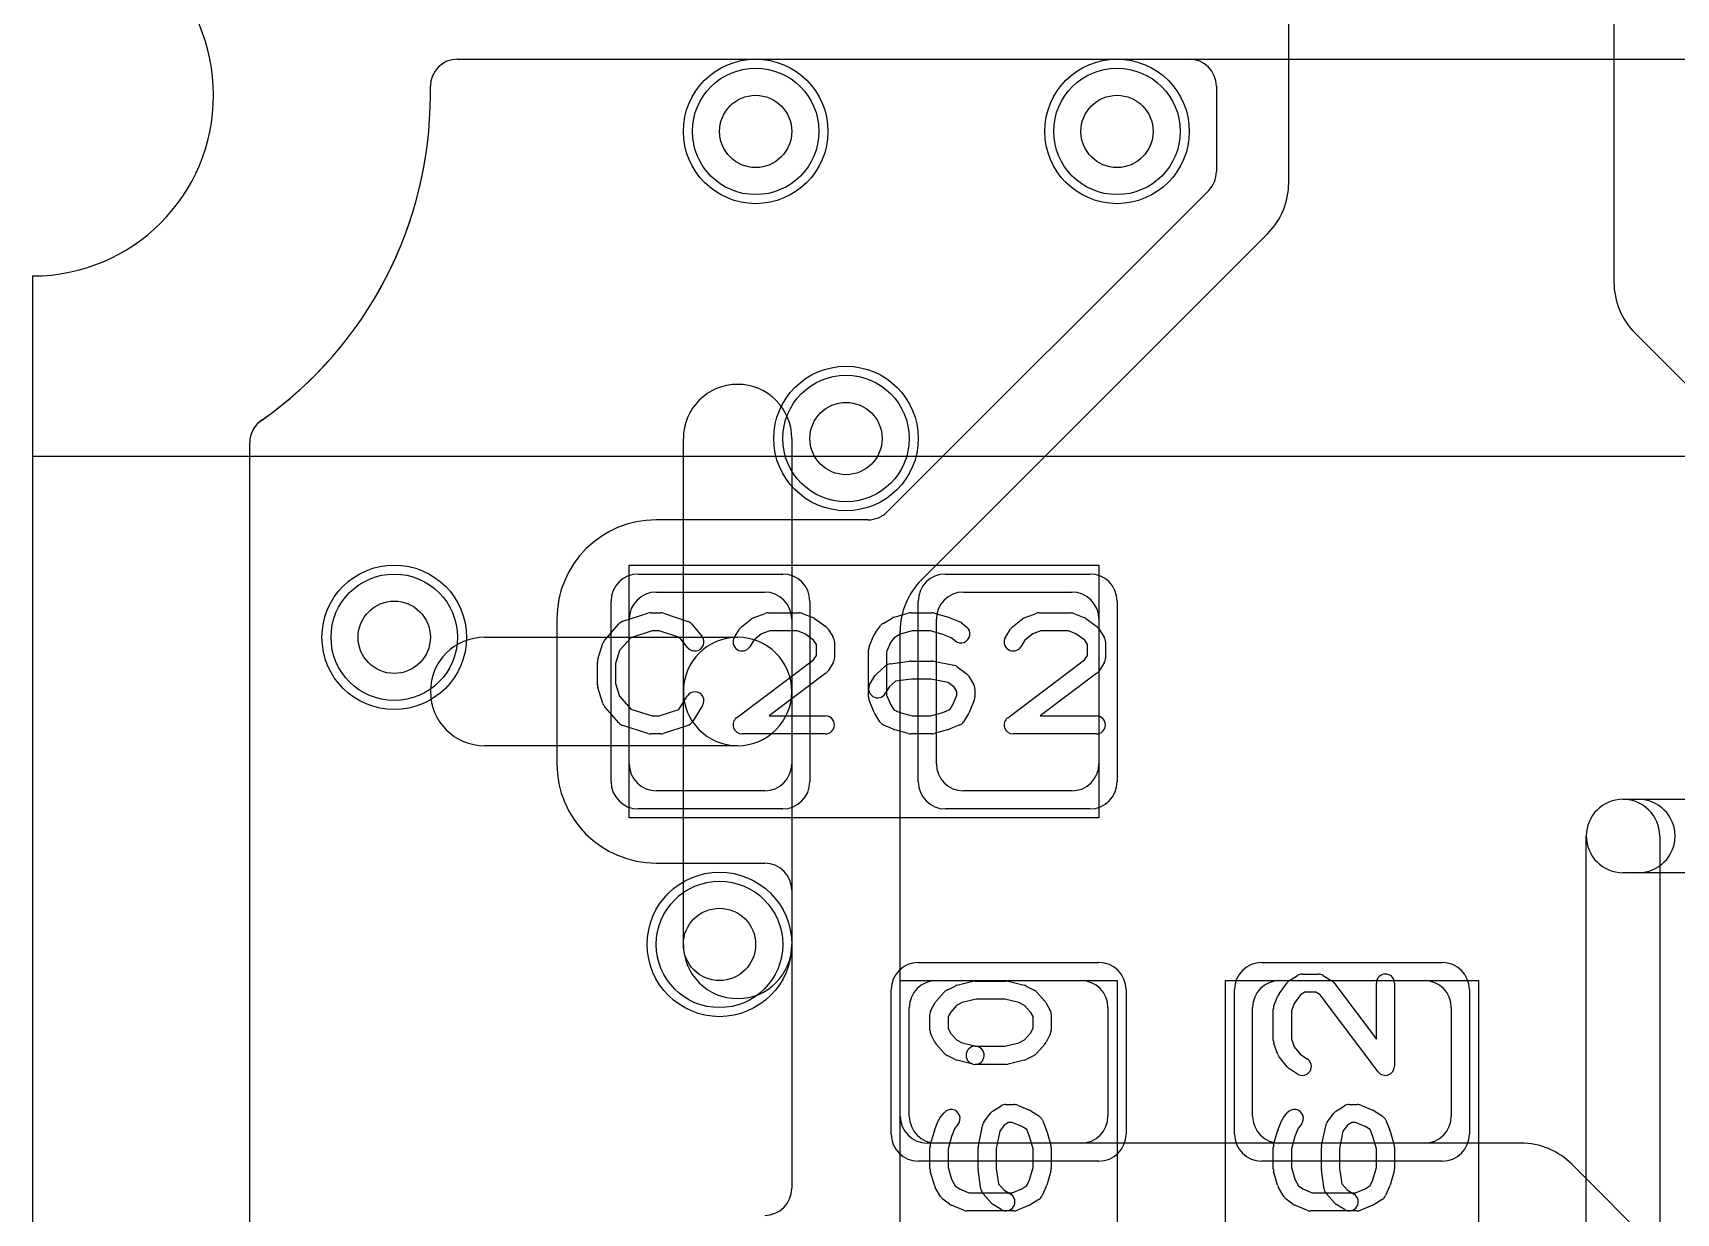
# Model space of a CAD drawing. Extents: x 0 to 20.5, y -0.5 to 20.
# Drawn here: x 0 to 4.547, y 12.406 to 15.673 of the extents above; entities that cross this region are included whole.
import ezdxf

# ---------------------------------------------------------------- set-up
doc = ezdxf.new("R2010")
doc.units = 0
for name, color, linetype in [('Hole', 1, 'CONTINUOUS'), ('L1', 3, 'CONTINUOUS'), ('L2', 3, 'CONTINUOUS'), ('L3', 3, 'CONTINUOUS'), ('L4', 3, 'CONTINUOUS'), ('MetalMask-A', 176, 'CONTINUOUS'), ('Outline', 7, 'CONTINUOUS'), ('PartsArea-A', 111, 'CONTINUOUS'), ('PartsArea-B', 111, 'CONTINUOUS'), ('PartsSilk-A', 221, 'CONTINUOUS'), ('Resist-A', 2, 'CONTINUOUS'), ('Resist-B', 2, 'CONTINUOUS'), ('Silk-A', 140, 'CONTINUOUS')]:
    doc.layers.add(name, color=color, linetype=linetype)

msp = doc.modelspace()

# ---------------------------------------------------------------- linework, layer by layer
at = {"layer": 'Hole'}
for centre in [(2, 15.4), (3, 15.4), (2.25, 14.55), (1, 14), (1.9, 13.15)]:
    msp.add_circle(centre, 0.1, dxfattribs=at)
at = {"layer": 'L1'}
for p, q in [((3.475, 15.25784), (3.475, 16.17503)), ((4.375, 16.17503), (4.375, 14.98284)), ((1.17497, 15.59996), (3.19999, 15.59996)), ((1.1, 15.5), (1.1, 15.52499)), ((3.27496, 15.52499), (3.27496, 15.28891)), ((3.253, 15.2359), (2.3641, 14.347)), ((2.45858, 14.15858), (3.41642, 15.11642)), ((4.43358, 14.84142), (5.14142, 14.13358)), ((0.6, 1.1), (0.6, 14.53823)), ((1.8, 13.85), (1.8, 14.55)), ((2.1, 14.55), (2.1, 13.85)), ((2.31109, 14.32504), (1.725, 14.32504)), ((1.725, 14.125), (2.025, 14.125)), ((2.575, 14.125), (2.875, 14.125)), ((1.44996, 14.05), (1.44996, 13.65)), ((1.65, 13.65), (1.65, 14.05)), ((2.1, 14.05), (2.1, 13.65)), ((2.4, 12.67497), (2.4, 14.01716)), ((2.5, 13.65), (2.5, 14.05)), ((2.95, 14.05), (2.95, 13.65)), ((1.25, 14), (1.95001, 14)), ((1.80001, 13.15), (1.80001, 13.85)), ((2.10001, 13.85), (2.10001, 13.15)), ((1.95001, 13.7), (1.25, 13.7)), ((2.025, 13.575), (1.725, 13.575)), ((2.875, 13.575), (2.575, 13.575)), ((1.725, 13.37496), (2.02503, 13.37496)), ((2.1, 13.29999), (2.1, 12.47501)), ((2.5, 13.05), (2.9, 13.05)), ((3.45, 13.05), (3.85, 13.05)), ((2.425, 12.675), (2.425, 12.975)), ((2.975, 12.975), (2.975, 12.675)), ((3.375, 12.675), (3.375, 12.975)), ((3.925, 12.975), (3.925, 12.675)), ((4.11716, 12.6), (2.47497, 12.6)), ((2.9, 12.6), (2.5, 12.6)), ((3.85, 12.6), (3.45, 12.6)), ((4.54142, 12.25858), (4.25858, 12.54142))]:
    msp.add_line(p, q, dxfattribs=at)
for centre in [(2, 15.4), (3, 15.4), (2.25, 14.55), (1, 14), (1.9, 13.15)]:
    msp.add_circle(centre, 0.2, dxfattribs=at)
for centre, radius, start, end in [((1.17497, 15.52499), 0.07497, 90, 180), ((3.19999, 15.52499), 0.07497, 0, 90), ((0, 15.5), 1.1, -54.93783, 0), ((3.19999, 15.28891), 0.07497, -45, 0), ((3.275, 15.25784), 0.2, -45, 0), ((4.575, 14.98284), 0.2, 180, -135), ((1.95, 14.55), 0.15, 0, 180), ((0.67498, 14.53826), 0.07497, 125.0659, 135), ((0.67501, 14.53823), 0.07501, 135, 180), ((1.725, 14.05), 0.27504, 90, 180), ((2.31109, 14.40001), 0.07497, -90, -45), ((2.6, 14.01716), 0.2, 135, 180), ((1.725, 14.05), 0.075, 90, 180), ((2.025, 14.05), 0.075, 0, 90), ((2.575, 14.05), 0.075, 90, 180), ((2.875, 14.05), 0.075, 0, 90), ((1.25, 13.85), 0.15, 90, -90), ((1.95001, 13.85), 0.15, 0, 180), ((1.95001, 13.85), 0.15, -90, 90), ((1.95, 13.85), 0.15, 180, 0), ((1.725, 13.65), 0.27504, 180, -90), ((1.725, 13.65), 0.075, 180, -90), ((2.025, 13.65), 0.075, -90, 0), ((2.575, 13.65), 0.075, 180, -90), ((2.875, 13.65), 0.075, -90, 0), ((2.02503, 13.29999), 0.07497, 0, 90), ((1.95001, 13.15), 0.15, 180, 0), ((2.5, 12.975), 0.075, 90, 180), ((2.9, 12.975), 0.075, 0, 90), ((3.45, 12.975), 0.075, 90, 180), ((3.85, 12.975), 0.075, 0, 90), ((2.47497, 12.67497), 0.07497, 180, -90), ((2.5, 12.675), 0.075, 180, -90), ((2.9, 12.675), 0.075, -90, 0), ((3.45, 12.675), 0.075, 180, -90), ((3.85, 12.675), 0.075, -90, 0), ((4.11716, 12.4), 0.2, 45, 90), ((2.02503, 12.47501), 0.07497, -90, 0)]:
    msp.add_arc(centre, radius, start, end, dxfattribs=at)
at = {"layer": 'L2'}
for p, q in [((1.17497, 15.59996), (18.82503, 15.59996)), ((1.1, 15.5), (1.1, 15.52499)), ((0.6, 1.1), (0.6, 14.53823))]:
    msp.add_line(p, q, dxfattribs=at)
for centre in [(2, 15.4), (3, 15.4), (2.25, 14.55), (1, 14), (1.9, 13.15)]:
    msp.add_circle(centre, 0.2, dxfattribs=at)
for centre, radius, start, end in [((1.17497, 15.52499), 0.07497, 90, 180), ((0, 15.5), 1.1, -54.93783, 0), ((0.67498, 14.53826), 0.07497, 125.0659, 135), ((0.67501, 14.53823), 0.07501, 135, 180)]:
    msp.add_arc(centre, radius, start, end, dxfattribs=at)
at = {"layer": 'L3'}
for p, q in [((1.175, 15.59996), (9.69996, 15.59996)), ((1.1, 15.5), (1.1, 15.52496)), ((0.6, 1.1), (0.6, 14.53825))]:
    msp.add_line(p, q, dxfattribs=at)
for centre in [(2, 15.4), (3, 15.4), (2.25, 14.55), (1, 14), (1.9, 13.15)]:
    msp.add_circle(centre, 0.2, dxfattribs=at)
for centre, radius, start, end in [((1.175, 15.52496), 0.075, 90, 180), ((0, 15.5), 1.1, -54.90489, 0), ((0.67497, 14.53825), 0.07497, 124.57189, 180)]:
    msp.add_arc(centre, radius, start, end, dxfattribs=at)
at = {"layer": 'L4'}
for p, q in [((1.17497, 15.59996), (10.14999, 15.59996)), ((1.1, 15.5), (1.1, 15.52499)), ((0.6, 1.1), (0.6, 14.53823))]:
    msp.add_line(p, q, dxfattribs=at)
for centre in [(2, 15.4), (3, 15.4), (2.25, 14.55), (1, 14), (1.9, 13.15)]:
    msp.add_circle(centre, 0.2, dxfattribs=at)
for centre, radius, start, end in [((1.17497, 15.52499), 0.07497, 90, 180), ((0, 15.5), 1.1, -54.93783, 0), ((0.67498, 14.53826), 0.07497, 125.0659, 135), ((0.67501, 14.53823), 0.07501, 135, 180)]:
    msp.add_arc(centre, radius, start, end, dxfattribs=at)
at = {"layer": 'MetalMask-A'}
for p, q in [((1.725, 14.125), (2.025, 14.125)), ((2.575, 14.125), (2.875, 14.125)), ((1.65, 13.65), (1.65, 14.05)), ((2.1, 14.05), (2.1, 13.65)), ((2.5, 13.65), (2.5, 14.05)), ((2.95, 14.05), (2.95, 13.65)), ((2.025, 13.575), (1.725, 13.575)), ((2.875, 13.575), (2.575, 13.575)), ((2.5, 13.05), (2.9, 13.05)), ((3.45, 13.05), (3.85, 13.05)), ((2.425, 12.675), (2.425, 12.975)), ((2.975, 12.975), (2.975, 12.675)), ((3.375, 12.675), (3.375, 12.975)), ((3.925, 12.975), (3.925, 12.675)), ((2.9, 12.6), (2.5, 12.6)), ((3.85, 12.6), (3.45, 12.6))]:
    msp.add_line(p, q, dxfattribs=at)
for centre, start, end in [((1.725, 14.05), 90, 180), ((2.025, 14.05), 0, 90), ((2.575, 14.05), 90, 180), ((2.875, 14.05), 0, 90), ((1.725, 13.65), 180, -90), ((2.025, 13.65), -90, 0), ((2.575, 13.65), 180, -90), ((2.875, 13.65), -90, 0), ((2.5, 12.975), 90, 180), ((2.9, 12.975), 0, 90), ((3.45, 12.975), 90, 180), ((3.85, 12.975), 0, 90), ((2.5, 12.675), 180, -90), ((2.9, 12.675), -90, 0), ((3.45, 12.675), 180, -90), ((3.85, 12.675), -90, 0)]:
    msp.add_arc(centre, 0.075, start, end, dxfattribs=at)
at = {"layer": 'Outline'}
msp.add_line((0, 1), (0, 15), dxfattribs=at)
msp.add_arc((0, 15.5), 0.5, -90, 90, dxfattribs=at)
at = {"layer": 'PartsArea-A'}
for p, q in [((0, 14.5), (0, 15)), ((20, 14.5), (0, 14.5)), ((1.65, 14.2), (2.95, 14.2)), ((1.65, 13.5), (1.65, 14.2)), ((2.95, 14.2), (2.95, 13.5)), ((2.95, 13.5), (1.65, 13.5)), ((2.4, 11.75), (2.4, 13.05)), ((2.4, 13.05), (3, 13.05)), ((3, 13.05), (3, 11.75)), ((3.3, 11.75), (3.3, 13.05)), ((3.3, 13.05), (4, 13.05)), ((4, 13.05), (4, 11.75))]:
    msp.add_line(p, q, dxfattribs=at)
msp.add_arc((0, 15.5), 0.5, -90, 90, dxfattribs=at)
at = {"layer": 'PartsArea-B'}
for p, q in [((0, 14.5), (0, 15)), ((20, 14.5), (0, 14.5))]:
    msp.add_line(p, q, dxfattribs=at)
msp.add_arc((0, 15.5), 0.5, -90, 90, dxfattribs=at)
at = {"layer": 'PartsSilk-A'}
for p, q in [((1.63266, 14.04418), (1.7021, 14.0664)), ((1.70972, 14.06759), (1.7375, 14.06759)), ((1.7454, 14.06631), (1.81207, 14.04409)), ((1.96077, 14.02878), (1.98855, 14.051)), ((1.99563, 14.05497), (2.02618, 14.06608)), ((2.03472, 14.06759), (2.12083, 14.06759)), ((2.13011, 14.0658), (2.15789, 14.05469)), ((2.16331, 14.0517), (2.19387, 14.02948)), ((2.35254, 14.03818), (2.37754, 14.05299)), ((2.38341, 14.05552), (2.4223, 14.06663)), ((2.42917, 14.06759), (2.4875, 14.06759)), ((2.49437, 14.06663), (2.53326, 14.05552)), ((2.53567, 14.05469), (2.56345, 14.04358)), ((2.71077, 14.02878), (2.73855, 14.051)), ((2.74563, 14.05497), (2.77618, 14.06608)), ((2.78472, 14.06759), (2.87083, 14.06759)), ((2.88011, 14.0658), (2.90789, 14.05469)), ((2.91331, 14.0517), (2.94387, 14.02948)), ((1.58258, 13.99239), (1.62147, 14.03683)), ((1.71362, 14.01759), (1.65452, 13.99868)), ((1.73344, 14.01759), (1.71362, 14.01759)), ((1.78952, 13.9989), (1.73344, 14.01759)), ((1.82338, 14.03637), (1.85115, 14.00304)), ((1.9413, 14.00029), (1.95519, 14.02251)), ((2.01658, 14.00939), (1.99533, 13.9924)), ((2.03912, 14.01759), (2.01658, 14.00939)), ((2.11602, 14.01759), (2.03912, 14.01759)), ((2.13643, 14.00943), (2.11602, 14.01759)), ((2.16054, 13.99189), (2.13643, 14.00943)), ((2.20037, 14.02251), (2.21426, 14.00029)), ((2.31442, 13.97442), (2.32831, 14.00776)), ((2.33139, 14.01315), (2.34528, 14.03167)), ((2.40025, 14.00833), (2.3823, 13.99769)), ((2.43267, 14.01759), (2.40025, 14.00833)), ((2.484, 14.01759), (2.43267, 14.01759)), ((2.51829, 14.00779), (2.484, 14.01759)), ((2.54145, 13.99853), (2.51829, 14.00779)), ((2.56979, 14.03989), (2.58368, 14.02878)), ((2.6913, 14.00029), (2.70519, 14.02251)), ((2.76658, 14.00939), (2.74533, 13.9924)), ((2.78912, 14.01759), (2.76658, 14.00939)), ((2.86602, 14.01759), (2.78912, 14.01759)), ((2.88643, 14.00943), (2.86602, 14.01759)), ((2.91054, 13.99189), (2.88643, 14.00943)), ((2.95037, 14.02251), (2.96426, 14.00029)), ((1.56364, 13.93894), (1.57753, 13.98339)), ((1.62368, 13.96344), (1.6125, 13.92766)), ((1.65452, 13.99868), (1.62368, 13.96344)), ((1.81273, 13.97104), (1.78952, 13.9989)), ((1.99533, 13.9924), (1.9837, 13.97379)), ((2.16806, 13.97987), (2.16054, 13.99189)), ((2.16806, 13.94976), (2.16806, 13.97987)), ((2.21806, 13.98704), (2.21806, 13.94259)), ((2.3125, 13.83519), (2.3125, 13.96481)), ((2.37327, 13.98565), (2.3625, 13.95981)), ((2.3625, 13.95981), (2.3625, 13.84019)), ((2.3823, 13.99769), (2.37327, 13.98565)), ((2.55244, 13.98974), (2.54145, 13.99853)), ((2.74533, 13.9924), (2.7337, 13.97379)), ((2.91806, 13.97987), (2.91054, 13.99189)), ((2.91806, 13.94976), (2.91806, 13.97987)), ((2.96806, 13.98704), (2.96806, 13.94259)), ((1.5625, 13.86852), (1.5625, 13.93148)), ((1.6125, 13.92766), (1.6125, 13.87234)), ((1.94747, 13.77739), (2.16043, 13.93756)), ((2.16043, 13.93756), (2.16806, 13.94976)), ((2.21426, 13.92934), (2.20037, 13.90712)), ((2.33478, 13.89832), (2.35978, 13.92054)), ((2.37291, 13.92661), (2.42569, 13.93402)), ((2.42917, 13.93426), (2.4875, 13.93426)), ((2.4924, 13.93377), (2.54796, 13.92266)), ((2.55794, 13.91824), (2.58294, 13.89972)), ((2.69747, 13.77739), (2.91043, 13.93756)), ((2.91043, 13.93756), (2.91806, 13.94976)), ((2.96426, 13.92934), (2.95037, 13.90712)), ((1.6125, 13.87234), (1.62368, 13.83656)), ((2.1942, 13.90039), (2.03733, 13.78241)), ((2.3163, 13.87066), (2.33019, 13.89288)), ((2.38735, 13.87814), (2.37068, 13.86333)), ((2.43092, 13.88426), (2.38735, 13.87814)), ((2.48502, 13.88426), (2.43092, 13.88426)), ((2.53267, 13.87473), (2.48502, 13.88426)), ((2.54937, 13.86236), (2.53267, 13.87473)), ((2.58926, 13.89287), (2.60314, 13.87065)), ((2.9442, 13.90039), (2.78733, 13.78241)), ((1.57753, 13.81661), (1.56364, 13.86106)), ((1.62368, 13.83656), (1.65452, 13.80132)), ((1.78773, 13.8005), (1.81074, 13.83732)), ((2.32831, 13.79224), (2.31442, 13.82558)), ((2.37068, 13.86333), (2.3587, 13.84416)), ((2.3625, 13.84019), (2.37368, 13.81336)), ((2.54577, 13.81336), (2.55694, 13.84019)), ((2.55694, 13.85024), (2.54937, 13.86236)), ((2.55694, 13.84019), (2.55694, 13.85024)), ((2.60502, 13.82558), (2.59114, 13.79224)), ((2.60694, 13.85741), (2.60694, 13.83519)), ((1.62147, 13.76317), (1.58258, 13.80761)), ((1.65452, 13.80132), (1.71362, 13.78241)), ((1.71362, 13.78241), (1.73344, 13.78241)), ((1.73344, 13.78241), (1.78773, 13.8005)), ((1.85314, 13.81082), (1.82537, 13.76638)), ((2.03733, 13.78241), (2.19306, 13.78241)), ((2.34408, 13.76638), (2.33019, 13.7886)), ((2.37368, 13.81336), (2.38242, 13.79937)), ((2.38242, 13.79937), (2.39883, 13.79208)), ((2.39883, 13.79208), (2.43267, 13.78241)), ((2.43267, 13.78241), (2.484, 13.78241)), ((2.484, 13.78241), (2.51829, 13.79221)), ((2.51829, 13.79221), (2.5373, 13.79981)), ((2.5373, 13.79981), (2.54577, 13.81336)), ((2.58926, 13.7886), (2.57537, 13.76638)), ((2.78733, 13.78241), (2.94306, 13.78241)), ((1.7021, 13.7336), (1.63266, 13.75582)), ((1.7375, 13.73241), (1.70972, 13.73241)), ((1.81207, 13.75591), (1.7454, 13.73369)), ((2.19306, 13.73241), (1.9625, 13.73241)), ((2.38013, 13.74567), (2.35513, 13.75678)), ((2.4223, 13.73337), (2.38341, 13.74448)), ((2.4875, 13.73241), (2.42917, 13.73241)), ((2.53326, 13.74448), (2.49437, 13.73337)), ((2.56345, 13.75642), (2.53567, 13.74531)), ((2.94306, 13.73241), (2.7125, 13.73241)), ((4.4, 13.5516), (6.8, 13.5516)), ((4.2984, 10.21919), (4.2984, 13.45)), ((4.5016, 13.45), (4.5016, 10.21919)), ((6.6984, 13.3484), (4.4, 13.3484)), ((3.47749, 13.05037), (3.49971, 13.06426)), ((3.51296, 13.06806), (3.55741, 13.06806)), ((3.57066, 13.06426), (3.59288, 13.05037)), ((2.49983, 12.993), (2.52205, 13.018)), ((2.52956, 13.02375), (2.55178, 13.03486)), ((2.5569, 13.03675), (2.60135, 13.04786)), ((2.60741, 13.04861), (2.69259, 13.04861)), ((2.69865, 13.04786), (2.7431, 13.03675)), ((2.74822, 13.03486), (2.77044, 13.02375)), ((2.77795, 13.018), (2.80017, 12.993)), ((3.4342, 12.98011), (3.44531, 13.00789)), ((3.4483, 13.01331), (3.47052, 13.04387)), ((3.50811, 13.01054), (3.49057, 12.98643)), ((3.52013, 13.01806), (3.50811, 13.01054)), ((3.55024, 13.01806), (3.52013, 13.01806)), ((3.56244, 13.01043), (3.55024, 13.01806)), ((3.72261, 12.79747), (3.56244, 13.01043)), ((3.59961, 13.0442), (3.71759, 12.88733)), ((3.71759, 12.88733), (3.71759, 13.04306)), ((3.76759, 13.04306), (3.76759, 12.8125)), ((2.4857, 12.96934), (2.49681, 12.98879)), ((2.53894, 12.96173), (2.53241, 12.9503)), ((2.55623, 12.98118), (2.53894, 12.96173)), ((2.57169, 12.98891), (2.55623, 12.98118)), ((2.61049, 12.99861), (2.57169, 12.98891)), ((2.68951, 12.99861), (2.61049, 12.99861)), ((2.72831, 12.98891), (2.68951, 12.99861)), ((2.74377, 12.98118), (2.72831, 12.98891)), ((2.76106, 12.96173), (2.74377, 12.98118)), ((2.76759, 12.9503), (2.76106, 12.96173)), ((2.80319, 12.98879), (2.8143, 12.96934)), ((3.43241, 12.88472), (3.43241, 12.97083)), ((3.49057, 12.98643), (3.48241, 12.96602)), ((3.48241, 12.96602), (3.48241, 12.88912)), ((2.48241, 12.9125), (2.48241, 12.95694)), ((2.53241, 12.9503), (2.53241, 12.9184)), ((2.53241, 12.9184), (2.5394, 12.90442)), ((2.7606, 12.90442), (2.76759, 12.9184)), ((2.76759, 12.9184), (2.76759, 12.9503)), ((2.81759, 12.95694), (2.81759, 12.9125)), ((2.49616, 12.8791), (2.48505, 12.90132)), ((2.52205, 12.84867), (2.49983, 12.87367)), ((2.5394, 12.90442), (2.55623, 12.88549)), ((2.55623, 12.88549), (2.57169, 12.87776)), ((2.57169, 12.87776), (2.61347, 12.86731)), ((2.68951, 12.86806), (2.72831, 12.87776)), ((2.72831, 12.87776), (2.74377, 12.88549)), ((2.74377, 12.88549), (2.7606, 12.90442)), ((2.80017, 12.87367), (2.77795, 12.84867)), ((2.81495, 12.90132), (2.80384, 12.8791)), ((3.44503, 12.84563), (3.43392, 12.87618)), ((3.48241, 12.88912), (3.49061, 12.86658)), ((2.55178, 12.83181), (2.52956, 12.84292)), ((2.60135, 12.81881), (2.5569, 12.82992)), ((2.60741, 12.86806), (2.68951, 12.86806)), ((2.7431, 12.82992), (2.69865, 12.81881)), ((2.77044, 12.84292), (2.74822, 12.83181)), ((3.47122, 12.81077), (3.449, 12.83855)), ((3.49061, 12.86658), (3.5076, 12.84533)), ((3.5076, 12.84533), (3.52621, 12.8337)), ((2.69259, 12.81806), (2.60741, 12.81806)), ((3.49971, 12.7913), (3.47749, 12.80519)), ((2.65713, 12.68926), (2.67935, 12.70314)), ((2.69259, 12.70694), (2.71481, 12.70694)), ((2.72442, 12.70502), (2.75776, 12.69114)), ((2.7614, 12.68926), (2.78362, 12.67537)), ((3.60713, 12.68926), (3.62935, 12.70314)), ((3.64259, 12.70694), (3.66481, 12.70694)), ((3.67442, 12.70502), (3.70776, 12.69114)), ((3.7114, 12.68926), (3.73362, 12.67537)), ((2.49531, 12.63567), (2.50642, 12.66345)), ((2.51011, 12.66979), (2.52122, 12.68368)), ((2.55147, 12.64145), (2.54221, 12.61829)), ((2.56026, 12.65244), (2.55147, 12.64145)), ((2.61623, 12.5924), (2.62734, 12.64796)), ((2.63176, 12.65794), (2.65028, 12.68294)), ((2.68764, 12.64937), (2.67527, 12.63267)), ((2.69976, 12.65694), (2.68764, 12.64937)), ((2.70981, 12.65694), (2.69976, 12.65694)), ((2.73664, 12.64577), (2.70981, 12.65694)), ((2.75019, 12.6373), (2.73664, 12.64577)), ((2.79358, 12.66345), (2.80469, 12.63567)), ((3.44531, 12.63567), (3.45642, 12.66345)), ((3.46011, 12.66979), (3.47122, 12.68368)), ((3.50147, 12.64145), (3.49221, 12.61829)), ((3.51026, 12.65244), (3.50147, 12.64145)), ((3.56623, 12.5924), (3.57734, 12.64796)), ((3.58176, 12.65794), (3.60028, 12.68294)), ((3.63764, 12.64937), (3.62527, 12.63267)), ((3.64976, 12.65694), (3.63764, 12.64937)), ((3.65981, 12.65694), (3.64976, 12.65694)), ((3.68664, 12.64577), (3.65981, 12.65694)), ((3.70019, 12.6373), (3.68664, 12.64577)), ((3.74358, 12.66345), (3.75469, 12.63567)), ((2.48337, 12.59437), (2.49448, 12.63326)), ((2.54221, 12.61829), (2.53241, 12.584)), ((2.67527, 12.63267), (2.66574, 12.58502)), ((2.75779, 12.61829), (2.75019, 12.6373)), ((2.76759, 12.584), (2.75779, 12.61829)), ((2.80552, 12.63326), (2.81663, 12.59437)), ((3.43337, 12.59437), (3.44448, 12.63326)), ((3.49221, 12.61829), (3.48241, 12.584)), ((3.62527, 12.63267), (3.61574, 12.58502)), ((3.70779, 12.61829), (3.70019, 12.6373)), ((3.71759, 12.584), (3.70779, 12.61829)), ((3.75552, 12.63326), (3.76663, 12.59437)), ((2.48241, 12.52917), (2.48241, 12.5875)), ((2.53241, 12.584), (2.53241, 12.53267)), ((2.61574, 12.52917), (2.61574, 12.5875)), ((2.66574, 12.58502), (2.66574, 12.53092)), ((2.76759, 12.53267), (2.76759, 12.584)), ((2.81759, 12.5875), (2.81759, 12.52917)), ((3.43241, 12.52917), (3.43241, 12.5875)), ((3.48241, 12.584), (3.48241, 12.53267)), ((3.56574, 12.52917), (3.56574, 12.5875)), ((3.61574, 12.58502), (3.61574, 12.53092)), ((3.71759, 12.53267), (3.71759, 12.584)), ((3.76759, 12.5875), (3.76759, 12.52917)), ((2.49448, 12.48341), (2.48337, 12.5223)), ((2.53241, 12.53267), (2.54167, 12.50025)), ((2.62339, 12.47291), (2.61598, 12.52569)), ((2.66574, 12.53092), (2.67186, 12.48735)), ((2.75792, 12.49883), (2.76759, 12.53267)), ((2.81663, 12.5223), (2.80552, 12.48341)), ((3.44448, 12.48341), (3.43337, 12.5223)), ((3.48241, 12.53267), (3.49167, 12.50025)), ((3.57339, 12.47291), (3.56598, 12.52569)), ((3.61574, 12.53092), (3.62186, 12.48735)), ((3.70792, 12.49883), (3.71759, 12.53267)), ((3.76663, 12.5223), (3.75552, 12.48341)), ((2.51182, 12.45254), (2.49701, 12.47754)), ((2.54167, 12.50025), (2.55231, 12.4823)), ((2.55231, 12.4823), (2.56435, 12.47327)), ((2.56435, 12.47327), (2.59019, 12.4625)), ((2.59019, 12.4625), (2.70981, 12.4625)), ((2.65168, 12.43478), (2.62946, 12.45978)), ((2.67186, 12.48735), (2.68667, 12.47068)), ((2.68667, 12.47068), (2.70584, 12.4587)), ((2.70981, 12.4625), (2.73664, 12.47368)), ((2.73664, 12.47368), (2.75063, 12.48242)), ((2.75063, 12.48242), (2.75792, 12.49883)), ((2.80433, 12.48013), (2.79322, 12.45513)), ((3.46182, 12.45254), (3.44701, 12.47754)), ((3.49167, 12.50025), (3.50231, 12.4823)), ((3.50231, 12.4823), (3.51435, 12.47327)), ((3.51435, 12.47327), (3.54019, 12.4625)), ((3.54019, 12.4625), (3.65981, 12.4625)), ((3.60168, 12.43478), (3.57946, 12.45978)), ((3.62186, 12.48735), (3.63667, 12.47068)), ((3.63667, 12.47068), (3.65584, 12.4587)), ((3.65981, 12.4625), (3.68664, 12.47368)), ((3.68664, 12.47368), (3.70063, 12.48242)), ((3.70063, 12.48242), (3.70792, 12.49883)), ((3.75433, 12.48013), (3.74322, 12.45513)), ((2.53685, 12.43139), (2.51833, 12.44528)), ((2.57558, 12.41442), (2.54224, 12.42831)), ((2.67934, 12.4163), (2.65712, 12.43019)), ((2.75776, 12.42831), (2.72442, 12.41442)), ((2.78362, 12.44408), (2.7614, 12.43019)), ((3.48685, 12.43139), (3.46833, 12.44528)), ((3.52558, 12.41442), (3.49224, 12.42831)), ((3.62934, 12.4163), (3.60712, 12.43019)), ((3.70776, 12.42831), (3.67442, 12.41442)), ((3.73362, 12.44408), (3.7114, 12.43019)), ((2.71481, 12.4125), (2.58519, 12.4125)), ((3.66481, 12.4125), (3.53519, 12.4125))]:
    msp.add_line(p, q, dxfattribs=at)
for centre, radius, start, end in [((1.70972, 14.04259), 0.025, 90, 107.74642), ((1.7375, 14.04259), 0.025, 71.57954, 90), ((2.00417, 14.03148), 0.025, 109.97919, 128.65478), ((2.03472, 14.04259), 0.025, 90, 109.98461), ((2.12083, 14.04259), 0.025, 68.2071, 90), ((2.14861, 14.03148), 0.025, 53.98274, 68.20215), ((2.39028, 14.03148), 0.025, 105.94854, 120.63752), ((2.42917, 14.04259), 0.025, 90, 105.94854), ((2.4875, 14.04259), 0.025, 74.05146, 90), ((2.52639, 14.03148), 0.025, 68.2071, 74.05146), ((2.75417, 14.03148), 0.025, 109.97919, 128.65478), ((2.78472, 14.04259), 0.025, 90, 109.98461), ((2.87083, 14.04259), 0.025, 68.2071, 90), ((2.89861, 14.03148), 0.025, 53.98274, 68.20215), ((1.64028, 14.02037), 0.025, 107.74642, 138.81192), ((1.80417, 14.02037), 0.025, 39.7909, 71.57954), ((1.97639, 14.00926), 0.025, 128.66697, 147.98998), ((2.17917, 14.00926), 0.025, 32.00538, 53.97932), ((2.35139, 13.99815), 0.025, 143.1301, 157.39424), ((2.36528, 14.01667), 0.025, 120.63752, 143.1301), ((2.56806, 14.00926), 0.025, -128.66697, 51.34522), ((2.55417, 14.02037), 0.025, 51.33303, 68.2071), ((2.72639, 14.00926), 0.025, 128.66697, 147.98998), ((2.92917, 14.00926), 0.025, 32.00538, 53.97932), ((1.60139, 13.97593), 0.025, 138.81192, 162.63777), ((1.83194, 13.98704), 0.025, -140.2091, 39.8005), ((1.9625, 13.98704), 0.025, 147.99462, -32.01002), ((2.19306, 13.98704), 0.025, 0, 32.01002), ((2.3375, 13.96481), 0.025, 157.39424, 180), ((2.7125, 13.98704), 0.025, 147.99462, -32.01002), ((2.94306, 13.98704), 0.025, 0, 32.01002), ((1.5875, 13.93148), 0.025, 162.63777, 180), ((2.19306, 13.94259), 0.025, -32.00538, 0), ((2.37639, 13.90185), 0.025, 98.00047, 131.62783), ((2.42917, 13.90926), 0.025, 90, 98.00047), ((2.4875, 13.90926), 0.025, 78.69456, 90), ((2.54306, 13.89815), 0.025, 53.47387, 78.69456), ((2.94306, 13.94259), 0.025, -32.00538, 0), ((2.17917, 13.92037), 0.025, -53.0476, -32.01002), ((2.3375, 13.85741), 0.025, 147.99462, -32.01002), ((2.35139, 13.87963), 0.025, 131.62783, 147.99462), ((2.56806, 13.87963), 0.025, 31.98594, 53.47387), ((2.58194, 13.85741), 0.025, 0, 31.98594), ((2.92917, 13.92037), 0.025, -53.0476, -32.01002), ((1.5875, 13.86852), 0.025, 180, -162.63777), ((1.83194, 13.82407), 0.025, -32.00538, 147.99925), ((2.3375, 13.83519), 0.025, 180, -157.39424), ((2.58194, 13.83519), 0.025, -22.60576, 0), ((1.60139, 13.82407), 0.025, -162.63777, -138.81192), ((2.19306, 13.75741), 0.025, -90, 90), ((2.35139, 13.80185), 0.025, -157.39424, -147.99462), ((2.56806, 13.80185), 0.025, -32.00538, -22.60576), ((2.94306, 13.75741), 0.025, -90, 90), ((1.64028, 13.77963), 0.025, -138.81192, -107.74642), ((1.70972, 13.75741), 0.025, -107.74642, -90), ((1.7375, 13.75741), 0.025, -90, -71.57954), ((1.80417, 13.77963), 0.025, -71.57954, -32.00538), ((1.9625, 13.75741), 0.025, 126.9524, -90), ((2.36528, 13.77963), 0.025, -147.99462, -113.95086), ((2.39028, 13.76852), 0.025, -113.95086, -105.94854), ((2.42917, 13.75741), 0.025, -105.94854, -90), ((2.4875, 13.75741), 0.025, -90, -74.05146), ((2.52639, 13.76852), 0.025, -74.05146, -68.2071), ((2.55417, 13.77963), 0.025, -68.2071, -32.00538), ((2.7125, 13.75741), 0.025, 126.9524, -90), ((4.4, 13.45), 0.1016, 90, -90), ((4.4, 13.45), 0.1016, 0, 180), ((3.49074, 13.02917), 0.025, 122.00538, 143.97932), ((3.51296, 13.04306), 0.025, 90, 122.01002), ((3.55741, 13.04306), 0.025, 57.99462, 90), ((3.57963, 13.02917), 0.025, 36.9524, 57.98998), ((3.74259, 13.04306), 0.025, 0, 180), ((2.54074, 13.00139), 0.025, 116.56505, 138.37217), ((2.56296, 13.0125), 0.025, 104.03068, 116.56505), ((2.60741, 13.02361), 0.025, 90, 104.03068), ((2.69259, 13.02361), 0.025, 75.96932, 90), ((2.73704, 13.0125), 0.025, 63.43495, 75.96932), ((2.75926, 13.00139), 0.025, 41.62783, 63.43495), ((3.46852, 12.99861), 0.025, 143.98274, 158.20215), ((2.50741, 12.95694), 0.025, 150.26649, 180), ((2.51852, 12.97639), 0.025, 138.37217, 150.26649), ((2.78148, 12.97639), 0.025, 29.73351, 41.62783), ((2.79259, 12.95694), 0.025, 0, 29.73351), ((3.45741, 12.97083), 0.025, 158.2071, 180), ((2.50741, 12.9125), 0.025, 180, -153.43495), ((2.51852, 12.89028), 0.025, -153.43495, -138.37217), ((2.78148, 12.89028), 0.025, -41.62783, -26.56505), ((2.79259, 12.9125), 0.025, -26.56505, 0), ((3.45741, 12.88472), 0.025, 180, -160.01539), ((2.54074, 12.86528), 0.025, -138.37217, -116.56505), ((2.56296, 12.85417), 0.025, -116.56505, -104.03068), ((2.60741, 12.84306), 0.025, 90, -90), ((2.60741, 12.84306), 0.025, -104.03068, 75.96679), ((2.73704, 12.85417), 0.025, -75.96932, -63.43495), ((2.75926, 12.86528), 0.025, -63.43495, -41.62783), ((3.46852, 12.85417), 0.025, -160.02081, -141.34522), ((3.51296, 12.8125), 0.025, -122.00538, 57.98998), ((2.69259, 12.84306), 0.025, -90, -75.96932), ((3.49074, 12.82639), 0.025, -141.33303, -122.01002), ((3.74259, 12.8125), 0.025, -143.0476, 0), ((2.54074, 12.66806), 0.025, -38.66697, 141.34522), ((2.67037, 12.66806), 0.025, 121.98594, 143.47387), ((2.69259, 12.68194), 0.025, 90, 121.98594), ((2.71481, 12.68194), 0.025, 67.39424, 90), ((2.74815, 12.66806), 0.025, 57.99462, 67.39424), ((3.49074, 12.66806), 0.025, -38.66697, 141.34522), ((3.62037, 12.66806), 0.025, 121.98594, 143.47387), ((3.64259, 12.68194), 0.025, 90, 121.98594), ((3.66481, 12.68194), 0.025, 67.39424, 90), ((3.69815, 12.66806), 0.025, 57.99462, 67.39424), ((2.52963, 12.65417), 0.025, 141.33303, 158.2071), ((2.65185, 12.64306), 0.025, 143.47387, 168.69456), ((2.77037, 12.65417), 0.025, 21.7929, 57.99462), ((3.47963, 12.65417), 0.025, 141.33303, 158.2071), ((3.60185, 12.64306), 0.025, 143.47387, 168.69456), ((3.72037, 12.65417), 0.025, 21.7929, 57.99462), ((2.51852, 12.62639), 0.025, 158.2071, 164.05146), ((2.78148, 12.62639), 0.025, 15.94854, 21.7929), ((3.46852, 12.62639), 0.025, 158.2071, 164.05146), ((3.73148, 12.62639), 0.025, 15.94854, 21.7929), ((2.50741, 12.5875), 0.025, 164.05146, 180), ((2.64074, 12.5875), 0.025, 168.69456, 180), ((2.79259, 12.5875), 0.025, 0, 15.94854), ((3.45741, 12.5875), 0.025, 164.05146, 180), ((3.59074, 12.5875), 0.025, 168.69456, 180), ((3.74259, 12.5875), 0.025, 0, 15.94854), ((2.50741, 12.52917), 0.025, 180, -164.05146), ((2.64074, 12.52917), 0.025, 180, -171.99953), ((2.79259, 12.52917), 0.025, -15.94854, 0), ((3.45741, 12.52917), 0.025, 180, -164.05146), ((3.59074, 12.52917), 0.025, 180, -171.99953), ((3.74259, 12.52917), 0.025, -15.94854, 0), ((2.51852, 12.49028), 0.025, -164.05146, -149.36248), ((2.64815, 12.47639), 0.025, -171.99953, -138.37217), ((2.78148, 12.49028), 0.025, -23.95086, -15.94854), ((3.46852, 12.49028), 0.025, -164.05146, -149.36248), ((3.59815, 12.47639), 0.025, -171.99953, -138.37217), ((3.73148, 12.49028), 0.025, -23.95086, -15.94854), ((2.53333, 12.46528), 0.025, -149.36248, -126.8699), ((2.55185, 12.45139), 0.025, -126.8699, -112.60576), ((2.58519, 12.4375), 0.025, -112.60576, -90), ((2.67037, 12.45139), 0.025, -138.37217, -122.00538), ((2.69259, 12.4375), 0.025, -122.00538, 57.98998), ((2.71481, 12.4375), 0.025, -90, -67.39424), ((2.74815, 12.45139), 0.025, -67.39424, -57.99462), ((2.77037, 12.46528), 0.025, -57.99462, -23.95086), ((3.48333, 12.46528), 0.025, -149.36248, -126.8699), ((3.50185, 12.45139), 0.025, -126.8699, -112.60576), ((3.53519, 12.4375), 0.025, -112.60576, -90), ((3.62037, 12.45139), 0.025, -138.37217, -122.00538), ((3.64259, 12.4375), 0.025, -122.00538, 57.98998), ((3.66481, 12.4375), 0.025, -90, -67.39424), ((3.69815, 12.45139), 0.025, -67.39424, -57.99462), ((3.72037, 12.46528), 0.025, -57.99462, -23.95086)]:
    msp.add_arc(centre, radius, start, end, dxfattribs=at)
at = {"layer": 'Resist-A'}
for p, q in [((1.675, 14.175), (2.075, 14.175)), ((2.525, 14.175), (2.925, 14.175)), ((1.6, 13.6), (1.6, 14.1)), ((2.15, 14.1), (2.15, 13.6)), ((2.45, 13.6), (2.45, 14.1)), ((3, 14.1), (3, 13.6)), ((2.075, 13.525), (1.675, 13.525)), ((2.925, 13.525), (2.525, 13.525)), ((2.45, 13.1), (2.95, 13.1)), ((3.4, 13.1), (3.9, 13.1)), ((2.375, 12.625), (2.375, 13.025)), ((3.025, 13.025), (3.025, 12.625)), ((3.325, 12.625), (3.325, 13.025)), ((3.975, 13.025), (3.975, 12.625)), ((2.95, 12.55), (2.45, 12.55)), ((3.9, 12.55), (3.4, 12.55))]:
    msp.add_line(p, q, dxfattribs=at)
for centre in [(2, 15.4), (3, 15.4), (2.25, 14.55), (1, 14), (1.9, 13.15)]:
    msp.add_circle(centre, 0.175, dxfattribs=at)
for centre, start, end in [((1.675, 14.1), 90, 180), ((2.075, 14.1), 0, 90), ((2.525, 14.1), 90, 180), ((2.925, 14.1), 0, 90), ((1.675, 13.6), 180, -90), ((2.075, 13.6), -90, 0), ((2.525, 13.6), 180, -90), ((2.925, 13.6), -90, 0), ((2.45, 13.025), 90, 180), ((2.95, 13.025), 0, 90), ((3.4, 13.025), 90, 180), ((3.9, 13.025), 0, 90), ((2.45, 12.625), 180, -90), ((2.95, 12.625), -90, 0), ((3.4, 12.625), 180, -90), ((3.9, 12.625), -90, 0)]:
    msp.add_arc(centre, 0.075, start, end, dxfattribs=at)
at = {"layer": 'Resist-B'}
for centre in [(2, 15.4), (3, 15.4), (2.25, 14.55), (1, 14), (1.9, 13.15)]:
    msp.add_circle(centre, 0.175, dxfattribs=at)
at = {"layer": 'Silk-A'}
for p, q in [((4.4, 13.5516), (4.4426, 13.5516)), ((4.2984, 10.86308), (4.2984, 13.45)), ((4.5016, 13.45), (4.5016, 10.86308)), ((4.4426, 13.3484), (4.4, 13.3484))]:
    msp.add_line(p, q, dxfattribs=at)
for centre, start, end in [((4.4, 13.45), 90, -90), ((4.4, 13.45), 0, 180), ((4.4426, 13.45), -90, 90)]:
    msp.add_arc(centre, 0.1016, start, end, dxfattribs=at)

doc.saveas('drawing.dxf')
